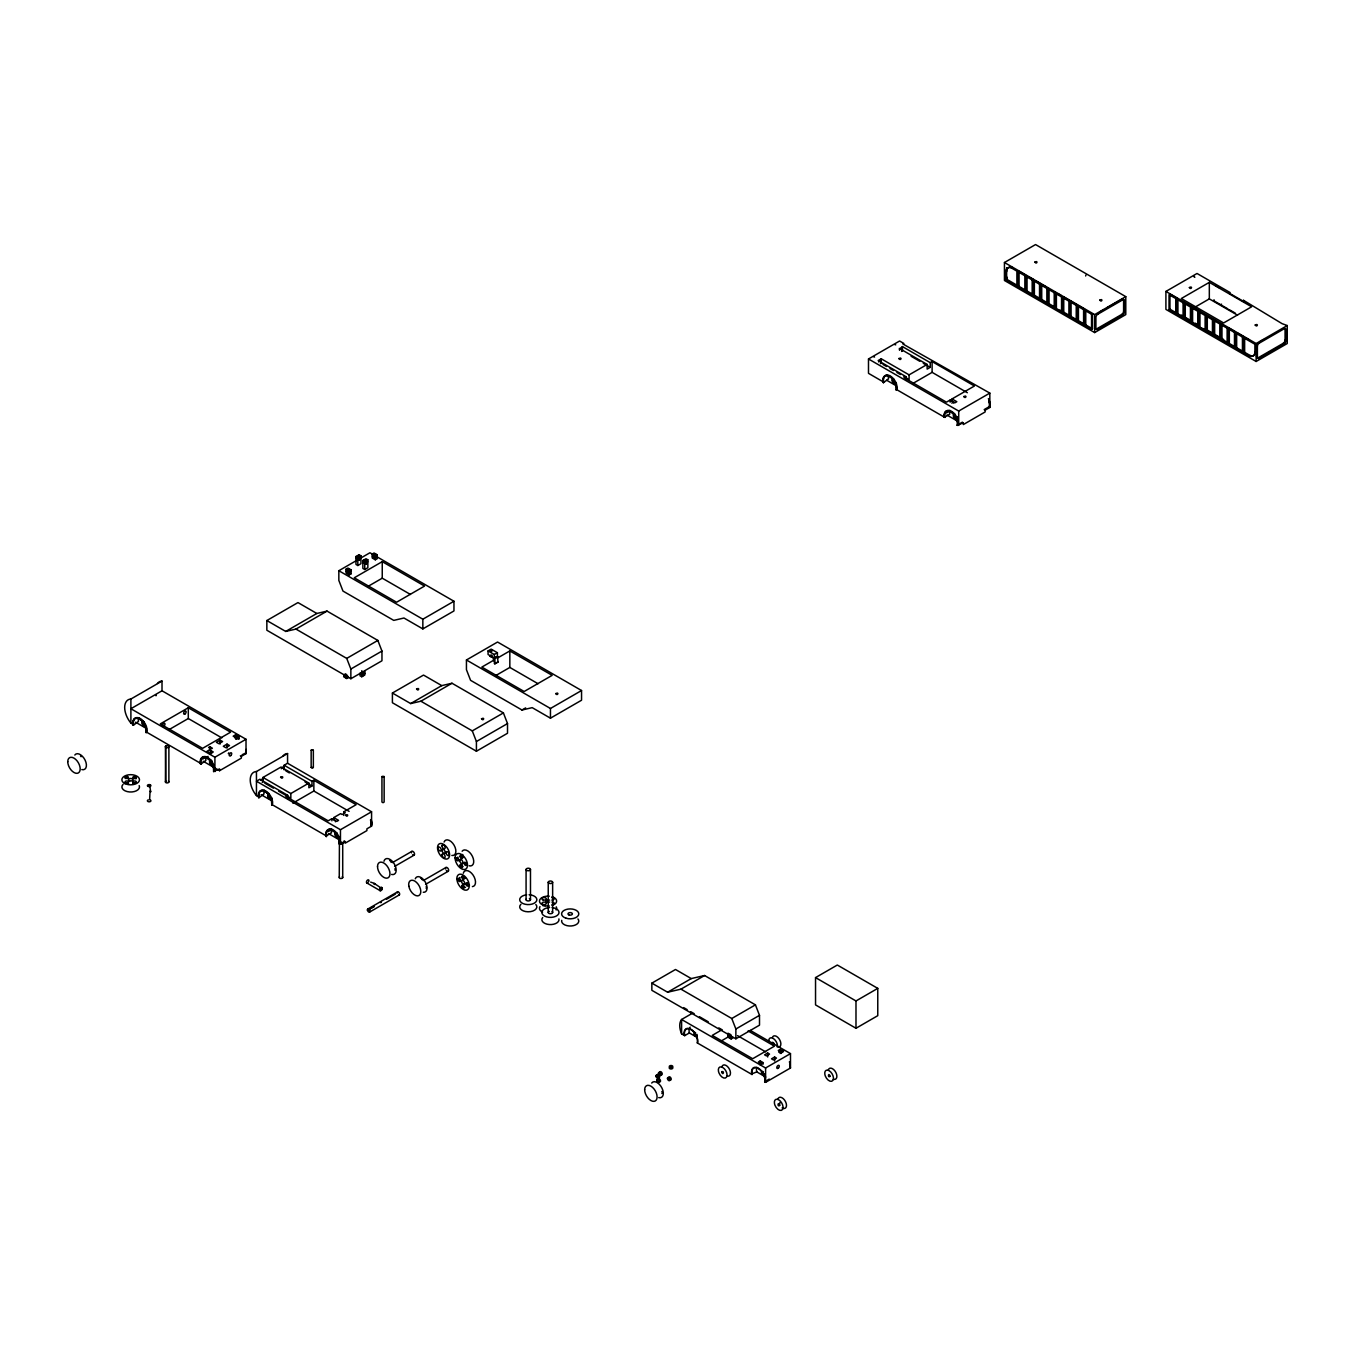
<?xml version="1.0" encoding="UTF-8"?>
<svg xmlns="http://www.w3.org/2000/svg" width="1355" height="1355" viewBox="0 0 1355 1355"><rect width="100%" height="100%" fill="white"/><g stroke="black" fill="none" stroke-linecap="round" stroke-linejoin="round"><path stroke-width="1.5" d="M344.136 840.828L345.118 843.2L366.9 830.615L366.9 828.82L371.575 826.127L371.575 811.764L287.565 763.255L284.144 765.236L284.144 769.911M360.261 556.973C355.84 562.291 355.162 553.602 360.261 556.973C360.718 561.597 356.856 559.666 358.398 555.906M364.105 560.225C372.676 560.225 361.463 566.034 363.818 560.53M367.171 563.002L365.223 563.832L365.308 559.903M364.173 674.57L360.227 674.062L360.362 672.893L363.919 674.959L364.495 672.995L362.412 673.554M363.919 674.959L362.09 675.129L362.513 671.657M382.042 888.694L374.183 883.358L373.946 884.205M348.506 571.336C348.472 577.518 343.882 566.356 350.115 569.879M350.386 570.252L350.386 572.284M347.93 676.264C344.814 681.04 342.307 671.436 346.05 675.315M374.37 554.957C377.52 560.157 370.254 557.43 373.438 555.177C375.64 559.293 378.79 555.211 374.742 554.161M133.383 725.247L133.197 724.502A9.248 5.335 60 0 1 139.209 718.997A9.248 5.335 60 0 1 146.137 731.056L146.171 732.649L146.442 731.26A9.688 5.589 60 0 0 139.192 718.624A9.688 5.589 60 0 0 132.892 724.4L133.383 725.247L138.481 721.453A9.248 5.335 60 0 1 138.718 717.693M146.171 732.649L147.068 730.904A9.688 5.589 60 0 0 139.819 718.269A9.688 5.589 60 0 0 133.518 724.044L133.061 725.061M200.811 764.186L200.625 763.441A9.248 5.335 60 0 1 206.638 757.936A9.248 5.335 60 0 1 213.565 769.996L213.616 771.571L213.87 770.199A9.688 5.589 60 0 0 206.621 757.564A9.688 5.589 60 0 0 200.32 763.322L200.811 764.186L205.926 760.375A9.248 5.335 60 0 1 206.146 756.615M213.616 771.571L214.497 769.843A9.688 5.589 60 0 0 207.247 757.208A9.688 5.589 60 0 0 200.947 762.967L200.489 764M246.017 739.271L214.903 757.225L130.893 708.733L162.007 690.779L246.017 739.271L246.017 753.634L246.237 751.517A9.688 5.589 60 0 0 246.119 749.4M258.94 797.739L258.754 796.994A9.248 5.335 60 0 1 264.767 791.489A9.248 5.335 60 0 1 271.694 803.549L271.728 805.124L271.999 803.752A9.688 5.589 60 0 0 264.75 791.117A9.688 5.589 60 0 0 258.449 796.892L258.94 797.739L264.039 793.945A9.248 5.335 60 0 1 264.276 790.185M271.728 805.124L272.626 803.396A9.688 5.589 60 0 0 265.377 790.761A9.688 5.589 60 0 0 259.059 796.52L258.619 797.553M326.369 836.679L325.878 835.815A9.688 5.589 60 0 1 332.178 830.056A9.688 5.589 60 0 1 339.428 842.691L339.157 844.063L339.123 842.488A9.248 5.335 60 0 0 332.195 830.429A9.248 5.335 60 0 0 326.182 835.933L331.467 832.868A9.248 5.335 60 0 1 331.704 829.108M339.783 843.708L340.054 842.319A9.688 5.589 60 0 0 332.805 829.7A9.688 5.589 60 0 0 326.504 835.459L326.047 836.492M371.575 826.127L371.168 824.365A9.688 5.589 60 0 0 370.491 819.961M370.897 825.737L371.795 824.009A9.688 5.589 60 0 0 371.118 819.589M697.486 1043.045L697.757 1041.656A9.688 5.589 60 0 0 690.508 1029.021A9.688 5.589 60 0 0 684.207 1034.797L684.377 1035.457M883.426 382.686L883.24 381.941A9.248 5.335 60 0 1 889.253 376.436A9.248 5.335 60 0 1 896.18 388.479L896.231 390.071L896.485 388.699A9.688 5.589 60 0 0 889.236 376.063A9.688 5.589 60 0 0 882.935 381.822L883.426 382.686L888.541 378.875A9.248 5.335 60 0 1 888.423 376.859M896.231 390.071L897.112 388.326A9.688 5.589 60 0 0 889.862 375.708A9.688 5.589 60 0 0 883.562 381.466L883.104 382.5M750.314 1030.427L790.49 1053.614L790.49 1067.994L765.592 1082.357L764.881 1080.392A9.248 5.335 60 0 0 757.953 1068.333A9.248 5.335 60 0 0 751.94 1073.838L756.801 1071.89L765.711 1077.039M764.931 1081.967L765.185 1080.596A9.688 5.589 60 0 0 757.936 1067.96A9.688 5.589 60 0 0 751.635 1073.719L751.805 1074.396M789.813 1067.605L790.084 1066.216A9.688 5.589 60 0 0 789.406 1061.812M957.426 425.402L957.697 424.03A9.688 5.589 60 0 0 950.431 411.395A9.688 5.589 60 0 0 944.13 417.154L944.757 416.798A9.688 5.589 60 0 1 951.058 411.039A9.688 5.589 60 0 1 958.307 423.658L957.426 425.402L957.375 423.827A9.248 5.335 60 0 0 950.465 411.768A9.248 5.335 60 0 0 944.435 417.272L949.736 414.207A9.248 5.335 60 0 1 949.974 410.446M883.731 382.144L868.487 373.336L868.487 358.973L899.601 341.003L903.887 343.493L902.955 344.035L989.827 393.102L989.827 407.465L989.421 405.704A9.688 5.589 60 0 0 988.744 401.3M989.827 407.465L985.153 410.159L984.17 409.6L989.455 406.534L989.726 405.145A9.248 5.335 60 0 0 989.082 400.928M989.15 407.076L990.048 405.348A9.688 5.589 60 0 0 988.388 398.641M311.159 750.213L313.344 750.213L313.344 767.455L312.243 768.082L311.159 767.455L311.159 750.213L313.344 750.213M311.159 767.455L313.344 767.455M381.941 776.567L384.143 776.567L384.143 802.075L383.042 802.719L381.941 802.075L381.941 776.567L384.143 776.567M368.492 881.546L368.899 881.106A1.762 1.016 -60 0 0 367.798 879.937A1.762 1.016 -60 0 0 366.46 882.274A1.762 1.016 -60 0 0 368.018 882.63M374.844 883.799L374.844 884.544M380.586 901.871L380.84 902.718L381.212 901.515M365.427 561.986L367.171 560.97M165.835 781.547L165.598 746.182L165.429 781.462M149.609 784.63L150.676 791.981M149.863 791.117L150.727 791.32M342.205 876.77A1.762 1.016 0 0 1 341.409 878.48A1.762 1.016 0 0 1 339.258 877.227L339.428 876.804M348.625 569.236L348.625 571.268L346.745 572.352M346.05 677.348L345.796 674.028L343.933 675.095M355.959 556.532L359.058 554.737L360.938 555.804L360.938 563.714L357.822 565.509L355.959 564.425L355.959 556.532L357.822 557.599L360.938 555.804M338.835 570.726L369.949 552.755L453.959 601.247L453.959 610.953L422.845 628.906L403.976 618.015L393.746 620.387L342.967 591.068L338.835 580.414L338.835 570.726L422.845 619.218L453.959 601.247M346.084 569.151L347.947 568.067L351.047 569.862L351.047 573.809L349.184 574.893L346.084 573.097L346.084 569.151L349.184 570.946L351.047 569.862M362.869 560.53L365.986 558.734L367.849 559.801L367.849 567.711L364.749 569.507L362.869 568.423L362.869 560.53L364.749 561.597L367.849 559.801M346.423 570.777L349.184 569.185M372.557 555.686L375.301 554.11M346.389 571.116L349.505 569.32M372.523 556.041L375.623 554.246M346.423 571.522L348.303 570.438M372.557 556.431L375.945 554.483M346.558 571.929L348.421 570.862M372.693 556.854L374.539 555.77M372.879 557.261L374.742 556.194M377.181 554.788L375.318 555.855L375.318 559.801L377.181 558.734L377.181 554.788L374.065 552.992L372.202 554.06L372.202 558.006L375.318 559.801M347.016 572.725L348.879 571.641L346.745 570.32M373.15 557.633L376.69 555.584M347.303 573.046L349.184 571.962M373.438 557.955L376.825 556.007M348.879 572.555L350.742 571.488M373.76 558.192L376.859 556.397M374.082 558.328L376.825 556.753M133.671 724.705L130.893 723.096A16.751 9.671 60 0 1 124.677 707.479A16.751 9.671 60 0 1 130.893 699.028L162.007 681.074L162.007 690.779M266.85 620.539L297.964 602.585L316.833 613.476L327.046 611.105L377.842 640.424L381.958 651.077L381.958 660.783L350.86 678.736L266.85 630.244L266.85 620.539L285.719 631.43L295.949 629.076L327.046 611.105M374.387 558.362L376.69 557.024M382.246 561.648L354.248 577.806L396.558 602.247L424.555 586.071L382.246 561.648L382.246 578.179L410.446 594.455M285.719 631.43L316.833 613.476M368.238 586.258L382.246 578.179M188.294 707.75L160.297 723.909L202.606 748.333L230.604 732.174L188.294 707.75L188.294 718.523L221.797 737.865M169.053 729.634L188.294 718.523M1004.445 262.514L1035.559 244.561L1125.785 296.643L1125.785 314.614L1094.671 332.568L1004.445 280.485L1004.445 262.514L1094.671 314.597L1125.785 296.643M1011.372 267.951L1016.894 271.136L1016.894 286.227L1005.681 279.757L1005.681 272.22A9.333 5.386 60 0 1 1011.372 267.951L1012.304 267.409M1005.681 272.22L1006.63 271.678A9.333 5.386 60 0 1 1011.524 267.138M295.949 629.076L346.728 658.395L377.842 640.424M1005.681 279.757L1006.63 279.215L1016.216 284.77M220.103 740.118L216.377 742.286L218.866 743.709L222.593 741.558L220.103 740.118L220.103 744.081M899.297 349.454L902.396 346.575L930.241 362.649L930.241 367.324L927.142 369.119L927.142 364.444L909.086 374.861L881.241 358.787L878.142 360.582L905.987 376.656L905.987 379.773M209.839 746.757L208.602 747.486L211.143 748.959L212.396 748.231L209.839 746.757L209.839 749.993M235.668 734.732L233.179 736.172L236.905 738.323L239.395 736.883L235.668 734.732L235.668 738.678M350.86 678.736L350.86 669.031L381.958 651.077M343.967 675.501L345.847 674.417M344.102 675.908L345.965 674.841M1084.83 310.363L1084.83 325.454L1091.554 329.333L1092.486 328.791L1092.486 313.699L1091.554 314.241L1018.13 271.864L1018.13 286.938L1019.062 286.413L1025.786 290.292M344.289 676.331L346.169 675.247M227.03 744.115L223.304 746.266L225.794 747.706L229.52 745.555L227.03 744.115L227.03 748.079M344.56 676.704C346.135 674.621 349.438 676.958 345.491 677.398M202.606 759.122L206.112 757.089M344.848 677.026L346.728 675.942M1033.137 279.435L1032.188 279.977L1032.188 295.068L1033.137 294.526L1033.137 279.435L1028.564 276.793M345.169 677.263L347.049 676.179M343.628 676.721L346.728 678.516L348.591 677.432M1027.039 291.003L1027.039 275.912L1026.091 276.454L1026.091 291.545L1027.039 291.003L1033.137 294.526M359.871 675.688L361.751 676.755L364.851 674.959L364.851 671.013M1033.442 295.78L1034.373 295.238L1040.471 298.761L1039.539 299.303L1033.442 295.78L1033.442 280.688M242.122 754.752L245.966 752.889M214.226 771.215L219.561 768.912L219.561 770.707L203.131 761.222M240.36 755.768L241.342 756.327L246.017 753.634M219.561 770.707L241.342 758.123L241.342 756.327M905.987 376.656L904.107 377.74L946.417 402.164L950.16 400.013L954.953 402.791L956.833 401.707L952.023 398.929L952.023 401.097M930.241 362.649L932.105 361.582L974.431 386.006L952.023 398.929M1040.776 284.94L1040.776 300.014L1041.724 299.489L1047.822 302.995L1047.822 287.921L1046.873 288.446L1046.873 303.537L1047.822 302.995M1055.155 292.155L1054.224 292.697L1054.224 307.788L1055.155 307.246L1049.058 303.723L1048.126 304.265L1048.126 289.174M1085.643 275.98L1085.948 275.082M912.864 383.465L932.105 372.354L967.368 392.713M1055.46 293.408L1055.46 308.5L1060.982 310.6M1069.84 300.624L1068.909 301.166L1068.909 316.257L1069.84 315.715L1069.84 300.624L1063.743 297.118L1063.743 312.192L1069.84 315.715M259.228 797.197L256.451 795.588A16.751 9.671 60 0 1 250.235 779.972A16.751 9.671 60 0 1 256.451 771.52L287.565 753.566L287.565 763.255M392.408 693.032L423.522 675.078L441.764 685.613L451.994 683.242L503.399 712.916L507.515 723.57L507.515 733.258L476.418 751.229L392.408 702.737L392.408 693.032L410.667 703.567L420.88 701.213L451.994 683.242M1077.174 304.875L1071.077 301.352L1070.145 301.894L1070.145 316.968L1076.243 320.491L1076.243 305.417M1062.811 297.643L1062.811 312.734L1063.743 312.192M1078.428 305.586L1077.496 306.128L1077.496 321.22L1083.593 324.743L1084.525 324.201L1084.525 309.109L1078.428 305.586L1078.428 320.678L1084.525 324.201M262.989 782.123L262.989 777.448L281.027 767.032L308.872 783.105L308.872 787.78L311.989 785.985L311.989 781.31L284.144 765.236M466.442 659.987L497.556 642.033L581.549 690.525L581.549 700.23L550.452 718.184L532.193 707.649L521.98 710.02L470.575 680.329L466.442 669.692L466.442 659.987L550.452 708.479L581.549 690.525M488.071 650.925L491.171 649.13L497.404 652.72L497.404 656.311L494.287 658.107L494.287 654.516L488.071 650.925L488.071 654.516L492.729 657.209L494.914 663.848L498.03 662.053L497.404 656.311M1070.145 316.968L1071.077 316.443L1077.174 319.966M1084.525 309.109L1083.593 309.651L1083.593 324.743M494.287 654.516L497.404 652.72M410.667 703.567L441.764 685.613M1077.496 321.22L1078.428 320.678M494.287 658.107L498.03 656.667M494.287 659.902L481.838 667.083L524.148 691.507L552.163 675.349L509.836 650.925L497.404 658.107L495.845 657.209M1100.396 311.65L1103.952 309.601M1107.509 307.551L1119.958 300.37M1097.77 329.333A2.642 1.524 -60 0 1 1095.907 328.249L1095.907 317.476A2.642 1.524 -60 0 1 1097.77 314.241L1122.668 299.878A2.642 1.524 -60 0 1 1124.531 300.962L1124.531 311.735A2.642 1.524 -60 0 1 1122.668 314.97L1097.77 329.333L1096.839 328.791A2.642 1.524 -60 0 1 1095.517 328.926M494.287 663.493L498.03 662.053M1084.83 325.454L1085.762 324.912L1092.486 328.791M951.786 403.113L953.649 402.029L953.649 403.113M946.417 412.953L949.923 410.921M287.717 798.434L287.717 795.317L285.854 796.401L328.164 820.825L331.907 818.674L336.701 821.452L338.564 820.368L333.77 817.59L333.77 819.758M262.989 777.448L290.834 793.522L308.872 783.105M311.989 781.31L313.852 780.243L356.162 804.667L343.73 811.848L343.73 815.439M495.845 675.518L509.836 667.439L538.054 683.733M1096.839 328.791L1121.737 314.428A2.642 1.524 -60 0 0 1123.6 311.193L1123.6 300.42A2.642 1.524 -60 0 0 1121.737 299.336L1122.668 299.878M868.487 358.973L958.713 411.056L989.827 393.102M1165.91 291.427L1197.024 273.473L1230.137 292.578L1229.205 293.12L1242.637 300.878L1243.568 300.336L1282.016 323.625L1287.25 325.556L1287.25 343.526L1256.136 361.48L1165.91 309.397L1165.91 291.427L1256.136 343.526L1287.25 325.556M292.849 803.142L313.852 791.015L349.116 811.374M1175.75 298.54L1176.682 297.998L1176.682 313.09L1175.75 313.632L1175.75 298.54L1169.026 294.662L1169.026 309.753L1242.45 352.148L1243.382 351.606L1236.658 347.727L1235.726 348.269L1235.726 333.178L1236.658 332.636L1243.382 336.514L1242.45 337.056L1235.726 333.178M957.104 425.216L962.389 422.167L963.371 424.538L985.153 411.954L985.153 410.159M1176.987 299.269L1177.918 298.727L1177.918 313.818L1184.016 317.341L1183.084 317.866L1183.084 302.792L1176.987 299.269L1176.987 314.343L1177.918 313.818M958.036 425.047L963.371 422.743M1209.321 282.365L1181.323 298.523L1223.633 322.947L1251.63 306.789L1209.321 282.365L1209.321 298.879L1237.522 315.173M1169.026 309.753L1169.958 309.211L1176.682 313.09M1183.084 302.792L1184.016 302.25M1191.367 306.484L1191.367 321.575L1185.269 318.052L1184.338 318.594L1184.338 303.503L1188.318 304.723M1191.672 307.737L1192.603 307.195L1192.603 322.287L1198.701 325.81L1197.769 326.352L1197.769 311.26L1191.672 307.737L1191.672 322.829L1192.603 322.287M1195.313 306.975L1209.321 298.879M1213.267 300.454L1214.199 299.912M1197.769 311.26L1198.701 310.718L1194.128 308.076M420.88 701.213L472.285 730.887L503.399 712.916M1191.367 321.575L1190.435 322.117L1190.435 307.026L1184.338 303.503M1221.549 304.147L1220.618 304.689L1214.52 301.166M333.77 817.59L340.613 813.644L342.171 814.541L345.288 812.746L343.73 811.848M521.98 710.02L525.638 707.903M1206.357 316.223L1207.288 315.681L1207.288 330.772L1213.386 334.295L1213.386 319.204L1212.454 319.746L1206.357 316.223L1206.357 331.314L1207.288 330.772M476.418 751.229L476.418 741.524L507.515 723.57M1204.527 329.163L1199.023 327.063L1199.023 311.972L1205.12 315.495L1205.12 330.586L1206.052 330.044M328.164 831.614L331.67 829.582M287.717 795.317L259.872 779.244L256.451 781.225L340.461 829.717L371.575 811.764M1213.386 334.295L1212.454 334.821L1212.454 319.746M1220.736 338.53L1214.639 335.007L1213.707 335.549L1213.707 320.457L1219.805 323.981L1219.805 339.072M1227.139 328.215L1228.07 327.673L1228.07 342.764L1227.139 343.306L1227.139 328.215L1221.041 324.692L1221.041 339.783L1221.973 339.241L1228.07 342.764M1228.392 328.943L1229.324 328.401L1235.421 331.924L1234.49 332.449L1228.392 328.943L1228.392 344.018L1229.324 343.493L1235.421 346.999L1234.49 347.541L1234.49 332.449M342.019 843.2L345.118 841.404M1255.408 353.672A9.333 5.386 60 0 1 1250.14 355.501L1249.208 356.043L1243.687 352.859L1243.687 337.768L1254.899 344.238L1255.831 343.696M1260.099 341.596L1263.656 339.546M1259.252 358.245A2.642 1.524 -60 0 1 1257.389 357.178L1257.389 346.389A2.642 1.524 -60 0 1 1259.252 343.154L1284.133 328.791A2.642 1.524 -60 0 1 1286.014 329.875L1286.014 340.647A2.642 1.524 -60 0 1 1284.133 343.882L1259.252 358.245L1258.321 357.703A2.642 1.524 -60 0 1 1256.695 357.568M1243.687 352.859L1244.635 352.317L1250.14 355.501M1249.208 356.043A9.333 5.386 60 0 0 1254.899 351.775L1255.831 351.25M1258.321 357.703L1283.202 343.34A2.642 1.524 -60 0 0 1285.065 340.105L1285.065 329.333A2.642 1.524 -60 0 0 1283.913 328.012M392.408 862.61L411.886 851.363M394.61 866.421L414.088 855.174M367.815 909.036L397.523 891.878M374.014 906.461L367.493 910.238L374.302 906.495M386.463 899.28L395.287 894.181M397.201 893.081L397.201 893.081A1.762 1.016 60 0 1 398.082 891.827A1.762 1.016 60 0 1 399.606 893.724A1.762 1.016 60 0 1 398.726 894.977M423.353 880.547L445.998 867.471M369.576 912.084L399.285 894.927M425.555 884.358L448.2 871.282M651.857 983.137L675.501 969.486L691.253 978.581L704.583 975.515L755.429 1004.851L759.494 1015.352L759.511 1025.159L735.867 1038.811L651.857 990.319L651.857 983.137L667.625 992.233L680.955 989.15L704.583 975.515M667.625 992.233L691.253 978.581M692.253 1013.337L681.599 1019.485L681.599 1033.865L684.698 1035.643L689.373 1032.95L696.487 1037.066M680.955 989.15L731.785 1018.503L755.429 1004.851M721.317 1030.139L712.239 1035.389L752.686 1058.729L774.467 1046.162L748.079 1030.935M815.541 977.599L837.322 965.031L877.769 988.371L877.769 1015.674L855.987 1028.259L815.541 1004.902L815.541 977.599L855.987 1000.955L877.769 988.371M735.867 1038.811L735.867 1029.004L759.494 1015.352M721.317 1040.928L728.567 1036.727M731.124 1038.946L731.124 1035L728.008 1033.204L728.008 1037.151L731.124 1038.946L732.987 1037.879L729.871 1036.084M767.692 1053.038L764.576 1054.834L766.456 1055.901L769.555 1054.105L767.692 1053.038L767.692 1056.985M760.223 1060.931L758.36 1062.015L761.476 1063.811L763.339 1062.727L760.223 1060.931L760.223 1064.895M780.141 1049.447L778.278 1050.515L781.378 1052.31L783.258 1051.243L780.141 1049.447L780.141 1053.394M774.62 1057.036L771.503 1058.831L773.366 1059.898L776.483 1058.103L774.62 1057.036L774.62 1060.982M681.599 1033.865A15.989 9.231 60 0 1 681.599 1019.485L765.592 1067.994L790.49 1053.614M764.61 1081.781L769.267 1079.088M779.904 1102.547L779.701 1104.274M491.831 655.176L490.51 655.176M339.428 842.674L339.258 877.227M773.095 1044.57C776.398 1044.231 770.402 1039.996 772.604 1044.129M1215.452 285.532L1220.025 288.175M1194.856 277.25L1193.924 276.708A2.642 1.524 -60 0 1 1194.399 276.505M1285.065 329.333L1286.014 329.875M1285.065 340.105L1286.014 340.647M1221.854 305.4L1227.952 308.923M1229.205 309.651L1235.303 313.157M1283.202 343.34L1284.133 343.882M1258.321 342.629L1259.252 343.154M1171.635 295.102L1176.682 297.998M1246.227 338.157L1249.429 340.003M1256.458 345.864L1257.389 346.389M1256.458 356.636L1257.389 357.178M1181.323 315.054L1191.892 321.152M1195.415 323.201L1198.955 325.234M1207.762 330.315L1223.633 339.478M1123.6 300.42L1124.531 300.962M1123.6 311.193L1124.531 311.735M1121.737 314.428L1122.668 314.97M1096.839 313.699L1097.77 314.241M1025.786 275.2L1019.062 271.322L1019.062 286.413M1035.898 281.027L1040.471 283.669M1043.248 285.278L1046.297 287.04M1057.933 293.747L1060.982 295.509M1005.681 276.166L1006.63 276.708A2.642 1.524 -60 0 0 1007.358 277.995M1018.13 286.938L1024.854 290.817L1024.854 275.743M1026.091 291.545L1032.188 295.068M1040.776 300.014L1046.873 303.537M1048.126 304.265L1054.224 307.788M1055.46 308.5L1061.558 312.023L1061.558 296.931M1062.811 312.734L1068.909 316.257M899.297 348.371L927.142 364.444M911.102 356.263L919.808 361.294M923.28 363.309L930.241 367.324M882.986 364.461L886.475 366.477M889.947 368.492L893.436 370.491M896.908 372.506L900.398 374.505M903.87 376.521L909.086 379.536L909.086 374.861M951.786 412.327L954.343 413.8M886.678 380.247L895.807 385.531M946.942 415.036L957.9 421.371M896.841 389.715L944.926 417.476M357.839 555.855L360.582 557.43M364.749 559.852L367.493 561.427M357.517 555.99L360.616 557.786M364.427 559.988L367.544 561.783M358.719 557.108L360.582 558.175M365.63 561.106L367.493 562.173M358.584 557.515L360.447 558.599M365.511 561.512L367.374 562.596M358.398 557.938L360.261 559.005M356.433 557.328L360.007 559.395M365.054 562.308L366.917 563.392M356.314 557.752L359.702 559.7M363.225 561.749L366.612 563.697M356.263 558.141L359.38 559.937M363.191 562.139L366.29 563.934M356.314 558.497L359.058 560.072M363.225 562.494L365.969 564.07M356.433 558.768L358.753 560.106M363.36 562.765L365.681 564.103M347.947 572.013L351.047 573.809M362.056 671.386L364.376 672.724M362.632 671.928L364.495 672.995M362.683 672.266L364.546 673.35M362.632 672.673L364.495 673.74M362.513 673.079L364.376 674.163M360.227 673.316L363.614 675.264M360.193 673.706L363.292 675.501M360.227 674.062L362.971 675.637M285.888 770.91L289.36 772.926M305.027 781.971L311.989 785.985M737.527 1035.627L765.677 1051.87M371.524 825.381L371.473 823.806A9.248 5.335 60 0 0 370.83 819.589M790.49 1067.994L789.762 1066.012A9.248 5.335 60 0 0 789.66 1063.997M683.648 1007.595L687.154 1009.627M690.677 1011.66L694.2 1013.676M699.468 1016.724L708.259 1021.806M718.811 1027.903L722.334 1029.919M264.733 783.122L273.439 788.153M278.656 791.168L290.834 798.197L290.834 793.522M210.516 759.969L207.976 758.495L207.976 756.344M752.127 1074.583L697.181 1042.859L697.452 1041.453A9.248 5.335 60 0 0 690.525 1029.394A9.248 5.335 60 0 0 684.512 1034.898L684.698 1035.643M135.568 722.198L146.526 728.533M261.125 794.691L272.084 801.025M328.689 833.698L339.648 840.032M146.797 732.276L201.116 763.644M272.355 804.768L326.674 836.137M370.677 882.122L374.183 883.358M366.815 882.952L379.959 890.54M731.785 1018.503L735.867 1029.004M472.285 730.887L476.418 741.524M346.728 658.395L350.86 669.031M756.801 1071.89L756.615 1071.144A9.248 5.335 60 0 1 756.852 1067.384M689.373 1032.95L689.187 1032.205A9.248 5.335 60 0 1 690.169 1027.124M1256.136 343.526L1256.136 361.48M1254.899 344.238L1254.899 351.775M1244.635 337.243L1244.635 352.317M1243.568 300.336L1243.568 301.775M1242.45 337.056L1242.45 352.148M1236.658 332.636L1236.658 347.727M1229.324 328.401L1229.324 343.493M1221.973 324.15L1221.973 339.241M1214.639 319.916L1214.639 335.007M1199.954 311.447L1199.954 326.521M1185.269 302.961L1185.269 318.052M1169.958 294.12L1169.958 309.211M1094.671 314.597L1094.671 332.568M1091.554 314.241L1091.554 329.333M1085.762 311.718L1085.762 324.912M1071.077 301.352L1071.077 316.443M1056.392 292.866L1056.392 307.958M1049.058 288.632L1049.058 303.723M1041.724 284.398L1041.724 299.489M1039.539 284.211L1039.539 299.303M1034.373 282.043L1034.373 295.238M1006.63 267.731L1006.63 279.215M958.713 411.056L958.713 425.436M950.16 400.013L950.16 402.164M932.105 361.582L932.105 372.354M902.396 346.575L902.396 351.25M881.241 358.787L881.241 363.462M855.987 1000.955L855.987 1028.259M765.592 1067.994L765.592 1082.357M552.637 882.274L552.637 912.457M550.452 708.479L550.452 718.184M548.233 882.274L548.233 912.457M530.482 869.487A2.202 1.27 0 0 1 527.18 870.588A2.202 1.27 0 0 1 527.18 868.386A2.202 1.27 0 0 1 530.482 869.487L530.482 899.669M526.079 869.487L526.079 899.669M509.836 650.925L509.836 667.439M494.914 658.462L494.914 663.848M422.845 619.218L422.845 628.906M364.749 561.597L364.749 569.507M361.751 670.844L361.751 676.755M359.058 554.737L359.058 558.683M357.822 557.599L357.822 565.509M349.184 570.946L349.184 574.893M346.728 674.57L346.728 678.516M342.713 843.183A1.762 1.016 0 0 1 340.071 844.063A1.762 1.016 0 0 1 340.071 842.302A1.762 1.016 0 0 1 342.713 843.183L342.713 877.498M340.461 829.717L340.461 844.097M335.396 820.69L335.396 821.774M331.907 818.674L331.907 820.825M313.852 780.243L313.852 791.015M256.451 771.52L256.451 795.588M214.903 757.225L214.903 771.605M168.884 746.69A1.762 1.016 0 0 1 166.242 747.57A1.762 1.016 0 0 1 166.242 745.809A1.762 1.016 0 0 1 168.884 746.69L168.884 781.903M150.032 791.608L149.609 799.806A1.762 1.016 0 0 1 150.676 801.296A1.762 1.016 0 0 1 147.915 801.499A1.762 1.016 0 0 1 148.271 799.907M130.893 699.028L130.893 723.096M228.741 752.838A1.762 1.016 -60 0 1 228.284 753.634M210.77 753.939A1.762 1.016 60 0 1 210.415 751.619A1.762 1.016 60 0 1 212.278 752.55M239.107 738.831A1.762 1.016 60 0 1 237.532 736.527M237.904 735.731A1.762 1.016 60 0 1 239.395 736.358M237.21 739.169A1.762 1.016 60 0 1 236.329 736.9A1.762 1.016 60 0 1 237.853 736.764A1.762 1.016 60 0 1 238.734 739.034M209.229 753.295A1.762 1.016 60 0 1 209.788 753.99M235.042 737.967A1.762 1.016 60 0 1 236.126 739.305M764.525 1073.804A2.202 1.27 60 0 1 763.17 1075.277A2.202 1.27 60 0 1 761.476 1072.347A2.202 1.27 60 0 1 763.424 1071.907M782.631 1052.479A1.762 1.016 60 0 1 782.004 1050.87M782.631 1049.989A1.762 1.016 60 0 1 783.868 1050.718M781.073 1053.377A1.762 1.016 60 0 1 780.7 1051.057A1.762 1.016 60 0 1 782.58 1051.988M759.596 1063.489A1.762 1.016 60 0 1 760.545 1064.183M760.9 1064.505A1.762 1.016 60 0 1 761.154 1062.388A1.762 1.016 60 0 1 762.984 1064.319M696.944 1034.356A2.202 1.27 60 0 1 696.131 1036.473A2.202 1.27 60 0 1 694.065 1033.899A2.202 1.27 60 0 1 695.589 1032.679M778.752 1052.225A1.762 1.016 60 0 1 780.903 1053.479M383.956 861.238A8.808 5.081 60 0 1 394.356 864.016A8.808 5.081 60 0 1 391.578 874.432M394.932 868.707A1.762 1.016 60 0 1 394.932 870.147M389.63 860.493A1.762 1.016 60 0 1 391.155 862.39M411.48 852.871A2.202 1.27 60 0 1 412.852 851.397A2.202 1.27 60 0 1 414.528 854.327A2.202 1.27 60 0 1 412.581 854.768M465.493 878.328A1.762 1.016 60 0 1 463.376 876.075M469.524 885.137A1.762 1.016 60 0 1 467.39 882.901M463.274 873.264A8.808 5.081 60 0 1 473.081 875.076A8.808 5.081 60 0 1 472.404 886.61M461.361 880.648A1.762 1.016 60 0 1 459.65 879.141A1.762 1.016 60 0 1 460.107 877.447M465.493 887.305A1.762 1.016 60 0 1 463.63 886.085A1.762 1.016 60 0 1 464.003 884.171M213.328 765.016A2.642 1.524 60 0 1 210.398 763.763A2.642 1.524 60 0 1 210.77 760.595M211.719 760.849A2.642 1.524 60 0 1 212.193 761.205M145.595 726.365A2.642 1.524 60 0 1 142.546 723.909A2.642 1.524 60 0 1 144.274 721.91M145.459 726.466A3.083 1.778 60 0 1 143.173 724.248A3.083 1.778 60 0 1 143.02 721.368M213.429 765.456A3.083 1.778 60 0 1 210.601 763.187A3.083 1.778 60 0 1 210.787 759.986M145.815 726.737A3.083 1.778 60 0 1 142.732 724.959A3.083 1.778 60 0 1 142.732 721.402M213.243 765.677A3.083 1.778 60 0 1 209.991 763.543A3.083 1.778 60 0 1 210.618 760.206M445.592 868.978A2.202 1.27 60 0 1 447.099 867.59A2.202 1.27 60 0 1 448.607 870.706A2.202 1.27 60 0 1 446.32 870.486M426.198 886.593A2.202 1.27 60 0 1 426.198 888.389M420.558 878.006A2.202 1.27 60 0 1 421.744 878.87M422.066 879.344A2.202 1.27 60 0 1 422.32 879.852M415.257 878.802A8.587 4.946 60 0 1 425.148 881.8A8.587 4.946 60 0 1 423.285 892.284M462.14 851.228A8.808 5.081 60 0 1 472.455 856.411A8.808 5.081 60 0 1 469.135 865.794M462.851 857.563A1.762 1.016 60 0 1 461.615 855.412A1.762 1.016 60 0 1 462.851 854.7M466.882 864.388A1.762 1.016 60 0 1 465.68 862.627M462.851 866.556A1.762 1.016 60 0 1 461.784 863.779M458.651 859.578A1.762 1.016 60 0 1 457.888 857.038M444.084 842.031A8.587 4.946 60 0 1 454.094 845.215A8.587 4.946 60 0 1 451.842 855.462M552.112 907.596A8.587 4.946 0 0 1 557.413 915.336A8.587 4.946 0 0 1 542.999 914.93A8.587 4.946 0 0 1 549.588 907.528M551.993 911.559A2.202 1.27 0 0 1 551.841 913.422A2.202 1.27 0 0 1 548.623 913.185A2.202 1.27 0 0 1 549.334 911.356M577.958 918.944A8.587 4.946 0 0 1 571.454 925.956A8.587 4.946 0 0 1 561.715 920.333M558.921 918.91A8.587 4.946 0 0 1 549.182 924.533A8.587 4.946 0 0 1 542.678 917.521M529.111 894.74A8.587 4.946 0 0 1 535.699 902.142A8.587 4.946 0 0 1 521.302 902.549A8.587 4.946 0 0 1 526.604 894.808M552.095 896.705A8.587 4.946 0 0 1 556.617 901.075A8.587 4.946 0 0 1 552.095 905.445M549.3 905.987A8.587 4.946 0 0 1 539.459 901.075A8.587 4.946 0 0 1 549.3 896.18M556.261 906.834A8.587 4.946 0 0 1 556.126 909.933M542.61 912.101A8.587 4.946 0 0 1 539.968 906.597M549.605 901.973A2.202 1.27 0 0 1 546.488 901.973A2.202 1.27 0 0 1 546.488 900.177A2.202 1.27 0 0 1 549.605 900.177M552.061 902.142A2.202 1.27 0 0 1 554.263 903.412A2.202 1.27 0 0 1 552.061 904.666M535.835 904.513A8.587 4.946 0 0 1 528.06 911.796A8.587 4.946 0 0 1 520.913 904.31M551.925 897.569A2.202 1.27 0 0 1 554.127 898.839A2.202 1.27 0 0 1 551.925 900.11M543.05 905.817A2.202 1.27 0 0 1 545.252 905.817M529.382 898.568A2.202 1.27 0 0 1 530.178 900.296A2.202 1.27 0 0 1 527.18 900.77A2.202 1.27 0 0 1 526.367 899.026M156.011 695.776A2.202 1.27 -60 0 1 156.333 695.318M157.468 683.479A16.751 9.671 60 0 1 162.007 681.074M168.359 781.174A1.762 1.016 0 0 1 168.359 782.614A1.762 1.016 0 0 1 165.869 782.614A1.762 1.016 0 0 1 165.869 781.174M337.886 837.644A3.083 1.778 60 0 1 335.718 833.884M271.542 799.01A3.083 1.778 60 0 1 268.73 796.74A3.083 1.778 60 0 1 268.917 793.539M281.298 768.759A2.202 1.27 -60 0 1 283.449 767.015A2.202 1.27 -60 0 1 283.889 769.25M260.651 780.124A2.202 1.27 -60 0 1 262.785 779.548A2.202 1.27 -60 0 1 262.209 782.326M283.026 755.971A16.751 9.671 60 0 1 287.565 753.566M271.694 797.638A2.642 1.524 60 0 1 268.9 797.892A2.642 1.524 60 0 1 268.9 794.166M339.14 836.577A2.642 1.524 60 0 1 337.429 837.729A2.642 1.524 60 0 1 335.43 834.816A2.642 1.524 60 0 1 336.785 833.139M339.444 836.746A3.083 1.778 60 0 1 337.463 838.118A3.083 1.778 60 0 1 335.125 834.697A3.083 1.778 60 0 1 336.701 832.749M271.728 798.908A3.083 1.778 60 0 1 268.29 797.451A3.083 1.778 60 0 1 268.747 793.759M894.944 383.651A3.083 1.778 60 0 1 892.776 379.891M957.24 419.288A3.083 1.778 60 0 1 954.411 417.001A3.083 1.778 60 0 1 954.614 413.8M896.197 382.584A2.642 1.524 60 0 1 894.486 383.736A2.642 1.524 60 0 1 892.488 380.823A2.642 1.524 60 0 1 893.843 379.146M957.324 418.441A2.642 1.524 60 0 1 954.394 417.882A2.642 1.524 60 0 1 954.598 414.427M957.138 416.696A2.642 1.524 60 0 1 957.324 417.323M957.409 419.186A3.083 1.778 60 0 1 953.988 417.73A3.083 1.778 60 0 1 954.428 414.02M899.5 350.234A2.202 1.27 -60 0 1 901.939 348.438A2.202 1.27 -60 0 1 901.617 351.453M896.434 383.363A3.083 1.778 60 0 1 892.996 382.737A3.083 1.778 60 0 1 893.233 378.689M895.028 344.797A2.202 1.27 -60 0 1 895.723 344.848M873.873 357.009A2.202 1.27 -60 0 1 874.568 357.059M878.599 361.921A2.202 1.27 -60 0 1 880.919 360.752A2.202 1.27 -60 0 1 880.462 363.665M1256.695 344.627A2.642 1.524 -60 0 1 1257.389 343.459M139.192 785.612A8.808 5.081 0 0 1 129.538 791.964A8.808 5.081 0 0 1 123.068 784.393M133.332 778.583A1.762 1.016 0 0 1 136.093 778.786M125.422 778.498A1.762 1.016 0 0 1 127.912 778.498M132.807 783.783A1.762 1.016 0 0 1 136.093 783.275M125.033 783.783A1.762 1.016 0 0 1 126.794 782.767A1.762 1.016 0 0 1 128.556 783.783M731.107 1036.389A1.762 1.016 60 0 1 730.176 1034.458M74.813 755.023A8.808 5.081 60 0 1 85.128 760.189A8.808 5.081 60 0 1 81.808 769.589M80.521 756.022A1.762 1.016 60 0 1 81.08 756.717M659.75 1072.483A1.762 1.016 60 0 1 661.308 1072.008A1.762 1.016 60 0 1 662.07 1074.549A1.762 1.016 60 0 1 660.105 1073.719M657.175 1075.243A1.762 1.016 60 0 1 658.75 1074.769A1.762 1.016 60 0 1 659.495 1077.31A1.762 1.016 60 0 1 657.548 1076.48M651.704 1083.035A8.808 5.081 60 0 1 662.036 1088.217A8.808 5.081 60 0 1 658.716 1097.618M661.867 1091.486A1.762 1.016 60 0 1 661.867 1093.519M658.056 1079.207A1.762 1.016 60 0 1 659.479 1078.97A1.762 1.016 60 0 1 660.495 1081.104A1.762 1.016 60 0 1 659.258 1081.697M668.76 1078.089A1.762 1.016 60 0 1 669.963 1076.971A1.762 1.016 60 0 1 671.165 1079.478A1.762 1.016 60 0 1 669.336 1079.291M671.487 1066.978A1.762 1.016 0 0 1 672.554 1068.468A1.762 1.016 0 0 1 669.793 1068.689A1.762 1.016 0 0 1 670.149 1067.079M833.647 1079.274A6.165 3.557 60 0 0 836.289 1078.445L836.729 1077.496A6.165 3.557 60 0 0 833.647 1069.552A6.165 3.557 60 0 0 828.312 1070.027M768.742 1040.894A6.165 3.557 60 0 1 773.671 1038.743A6.165 3.557 60 0 1 777.313 1047.127M772.316 1037.693A6.165 3.557 60 0 1 777.651 1037.219A6.165 3.557 60 0 1 780.734 1045.162L780.294 1046.128A6.165 3.557 60 0 1 778.702 1047.042M782.123 1107.882A6.165 3.557 60 0 0 785.9 1107.543L786.34 1106.595A6.165 3.557 60 0 0 783.258 1098.651A6.165 3.557 60 0 0 777.922 1099.125M727.245 1076.039A6.165 3.557 60 0 0 729.905 1075.226L730.328 1074.261A6.165 3.557 60 0 0 727.245 1066.317A6.165 3.557 60 0 0 721.91 1066.792M721.724 1071.653C722.537 1076.632 725.162 1070.501 721.724 1071.653M779.718 1105.409C777.076 1107.814 777.956 1100.379 779.718 1105.409M830.107 1076.31C827.482 1078.716 828.345 1071.28 830.107 1076.31M280.621 777.228C282.551 780.328 284.313 774.958 280.621 777.228M345.559 815.236C347.49 818.335 349.251 812.983 345.559 815.236M416.578 689.034C418.492 692.134 420.186 686.782 416.578 689.034M489.9 650.722C491.814 653.804 493.508 648.469 489.9 650.722M489.9 656.108C491.831 659.191 493.593 653.838 489.9 656.108M481.516 718.794C483.447 721.876 485.209 716.524 481.516 718.794M555.736 693.608C557.667 696.69 559.429 691.338 555.736 693.608M898.873 358.567C900.804 361.666 902.566 356.297 898.873 358.567M963.812 396.575C965.742 399.674 967.504 394.322 963.812 396.575M1034.83 262.125C1036.761 265.207 1038.523 259.855 1034.83 262.125M1099.769 300.132C1101.7 303.215 1103.461 297.863 1099.769 300.132M1189.368 287.548C1191.299 290.631 1193.061 285.278 1189.368 287.548M1255.204 325.048C1257.135 328.13 1258.897 322.778 1255.204 325.048M726.907 1076.226L726.483 1077.191A6.165 3.557 60 0 1 718.929 1072.838L718.489 1071.382A6.165 3.557 60 0 1 722.706 1067.469A6.165 3.557 60 0 1 726.907 1076.226M782.902 1108.559L782.479 1109.525A6.165 3.557 60 0 1 774.924 1105.172L774.501 1103.698A6.165 3.557 60 0 1 778.702 1099.803A6.165 3.557 60 0 1 782.902 1108.559M833.308 1079.461L832.868 1080.426A6.165 3.557 60 0 1 825.331 1076.073L824.89 1074.6A6.165 3.557 60 0 1 829.108 1070.704A6.165 3.557 60 0 1 833.308 1079.461M209.534 749.823L207.044 751.263L210.77 753.414L213.26 751.974L209.534 749.823M367.442 909.832A1.762 1.016 60 0 0 369.305 912.152A1.762 1.016 60 0 0 369.305 909.662A1.762 1.016 60 0 0 367.442 909.832M381.161 890.218A1.762 1.016 -60 0 0 381.72 887.491A1.762 1.016 -60 0 0 379.637 889.337A1.762 1.016 -60 0 0 381.161 890.218M381.314 890.303A1.762 1.016 -60 0 0 381.873 887.576A1.762 1.016 -60 0 0 379.79 889.422A1.762 1.016 -60 0 0 381.314 890.303M230.773 755.565A1.762 1.016 -60 0 0 231.332 752.838A1.762 1.016 -60 0 0 229.249 754.684A1.762 1.016 -60 0 0 230.773 755.565M185.127 713.865A1.762 1.016 -60 0 0 185.804 711.104A1.762 1.016 -60 0 0 183.704 712.815A1.762 1.016 -60 0 0 185.127 713.865M164.04 726.009A1.762 1.016 -60 0 0 164.599 723.282A1.762 1.016 -60 0 0 162.515 725.128A1.762 1.016 -60 0 0 164.04 726.009M778.363 1068.113A1.762 1.016 -60 0 0 778.922 1065.386A1.762 1.016 -60 0 0 776.838 1067.232A1.762 1.016 -60 0 0 778.363 1068.113M377.52 866.556A8.808 5.081 60 0 0 386.853 878.176A8.808 5.081 60 0 0 386.853 865.726A8.808 5.081 60 0 0 377.52 866.556M461.818 876.973A1.762 1.016 60 0 0 463.681 879.293A1.762 1.016 60 0 0 463.681 876.804A1.762 1.016 60 0 0 461.818 876.973M465.849 883.799A1.762 1.016 60 0 0 467.712 886.119A1.762 1.016 60 0 0 467.712 883.629A1.762 1.016 60 0 0 465.849 883.799M456.838 878.599A8.808 5.081 60 0 0 466.171 890.201A8.808 5.081 60 0 0 466.171 877.769A8.808 5.081 60 0 0 456.838 878.599M461.513 881.292A2.202 1.27 60 0 0 463.85 884.188A2.202 1.27 60 0 0 463.85 881.089A2.202 1.27 60 0 0 461.513 881.292M457.939 879.226A1.762 1.016 60 0 0 459.802 881.546A1.762 1.016 60 0 0 459.802 879.056A1.762 1.016 60 0 0 457.939 879.226M461.818 885.967A1.762 1.016 60 0 0 463.681 888.287A1.762 1.016 60 0 0 463.681 885.797A1.762 1.016 60 0 0 461.818 885.967M147.915 786.323A1.762 1.016 0 0 0 150.845 785.866A1.762 1.016 0 0 0 148.694 784.63A1.762 1.016 0 0 0 147.915 786.323M408.82 886.119A8.587 4.946 60 0 0 418.814 895.604A8.587 4.946 60 0 0 416.595 882.461A8.587 4.946 60 0 0 408.82 886.119M459.752 860.628A2.202 1.27 60 0 0 462.089 863.525A2.202 1.27 60 0 0 462.089 860.408A2.202 1.27 60 0 0 459.752 860.628M455.077 857.935A8.808 5.081 60 0 0 464.409 869.537A8.808 5.081 60 0 0 464.409 857.088A8.808 5.081 60 0 0 455.077 857.935M460.056 865.303A1.762 1.016 60 0 0 461.92 867.623A1.762 1.016 60 0 0 461.92 865.134A1.762 1.016 60 0 0 460.056 865.303M460.056 856.309A1.762 1.016 60 0 0 461.92 858.63A1.762 1.016 60 0 0 461.92 856.14A1.762 1.016 60 0 0 460.056 856.309M464.088 863.118A1.762 1.016 60 0 0 465.951 865.455A1.762 1.016 60 0 0 465.951 862.966A1.762 1.016 60 0 0 464.088 863.118M456.178 858.562A1.762 1.016 60 0 0 458.041 860.882A1.762 1.016 60 0 0 458.041 858.393A1.762 1.016 60 0 0 456.178 858.562M442.018 845.893A2.202 1.27 60 0 0 444.355 848.806A2.202 1.27 60 0 0 444.355 845.689A2.202 1.27 60 0 0 442.018 845.893M438.122 848.145A2.202 1.27 60 0 0 440.46 851.042A2.202 1.27 60 0 0 440.46 847.942A2.202 1.27 60 0 0 438.122 848.145M442.018 854.886A2.202 1.27 60 0 0 444.355 857.783A2.202 1.27 60 0 0 444.355 854.666A2.202 1.27 60 0 0 442.018 854.886M442.018 850.381A2.202 1.27 60 0 0 444.355 853.294A2.202 1.27 60 0 0 444.355 850.178A2.202 1.27 60 0 0 442.018 850.381M446.049 852.718A2.202 1.27 60 0 0 448.37 855.615A2.202 1.27 60 0 0 448.37 852.498A2.202 1.27 60 0 0 446.049 852.718M437.648 849.348A8.587 4.946 60 0 0 447.641 858.833A8.587 4.946 60 0 0 445.422 845.689A8.587 4.946 60 0 0 437.648 849.348M548.877 883.172A2.202 1.27 0 0 0 552.552 882.613A2.202 1.27 0 0 0 549.859 881.055A2.202 1.27 0 0 0 548.877 883.172M565.916 918.165A8.587 4.946 0 0 0 578.788 913.88A8.587 4.946 0 0 0 565.916 909.578A8.587 4.946 0 0 0 565.916 918.165M569.1 914.981A2.202 1.27 0 0 0 572.403 913.88A2.202 1.27 0 0 0 569.1 912.779A2.202 1.27 0 0 0 569.1 914.981M543.05 899.94A2.202 1.27 0 0 0 546.353 898.839A2.202 1.27 0 0 0 543.05 897.738A2.202 1.27 0 0 0 543.05 899.94M542.593 904.225A2.202 1.27 0 0 0 546.285 903.649A2.202 1.27 0 0 0 543.592 902.108A2.202 1.27 0 0 0 542.593 904.225M124.457 783.342A8.808 5.081 0 0 0 139.192 781.056A8.808 5.081 0 0 0 128.403 774.84A8.808 5.081 0 0 0 124.457 783.342M129.589 780.836A2.202 1.27 0 0 0 132.892 779.752A2.202 1.27 0 0 0 129.589 778.651A2.202 1.27 0 0 0 129.589 780.836M133.332 778.21A1.762 1.016 0 0 0 136.279 777.753A1.762 1.016 0 0 0 134.111 776.517A1.762 1.016 0 0 0 133.332 778.21M125.778 778.295A1.762 1.016 0 0 0 128.42 777.414A1.762 1.016 0 0 0 125.778 776.534A1.762 1.016 0 0 0 125.778 778.295M125.558 782.716A1.762 1.016 0 0 0 128.505 782.258A1.762 1.016 0 0 0 126.337 781.005A1.762 1.016 0 0 0 125.558 782.716M133.332 782.716A1.762 1.016 0 0 0 136.279 782.258A1.762 1.016 0 0 0 134.111 781.005A1.762 1.016 0 0 0 133.332 782.716M728.312 1035.542A1.762 1.016 60 0 0 730.176 1037.862A1.762 1.016 60 0 0 730.176 1035.372A1.762 1.016 60 0 0 728.312 1035.542M67.75 761.713A8.808 5.081 60 0 0 77.083 773.332A8.808 5.081 60 0 0 77.083 760.883A8.808 5.081 60 0 0 67.75 761.713M658.496 1073.211A1.762 1.016 60 0 0 660.359 1075.531A1.762 1.016 60 0 0 660.359 1073.041A1.762 1.016 60 0 0 658.496 1073.211M655.939 1075.972A1.762 1.016 60 0 0 657.802 1078.292A1.762 1.016 60 0 0 657.802 1075.802A1.762 1.016 60 0 0 655.939 1075.972M644.658 1089.742A8.808 5.081 60 0 0 653.991 1101.361A8.808 5.081 60 0 0 653.991 1088.912A8.808 5.081 60 0 0 644.658 1089.742M656.769 1080.274A1.762 1.016 60 0 0 658.649 1082.594A1.762 1.016 60 0 0 658.649 1080.104A1.762 1.016 60 0 0 656.769 1080.274M667.473 1078.411A1.762 1.016 60 0 0 669.336 1080.731A1.762 1.016 60 0 0 669.336 1078.241A1.762 1.016 60 0 0 667.473 1078.411M669.793 1067.249A1.762 1.016 0 0 0 672.741 1066.792A1.762 1.016 0 0 0 670.573 1065.555A1.762 1.016 0 0 0 669.793 1067.249"/></g></svg>
